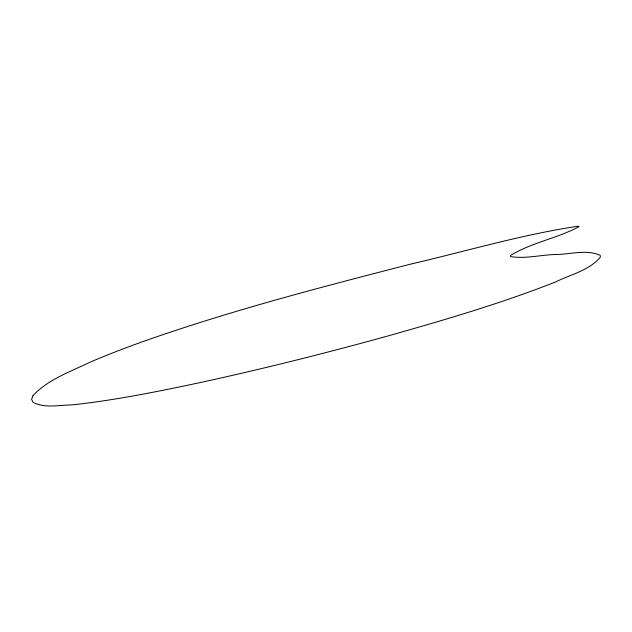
<?xml version="1.0" encoding="UTF-8"?>
<svg xmlns="http://www.w3.org/2000/svg" width="632" height="632" viewBox="0 0 632 632"><rect width="100%" height="100%" fill="white"/><g stroke="black" fill="none" stroke-linecap="round" stroke-linejoin="round"><path stroke-width="0.95" d="M33.077 395.45L31.6 399.274L33.006 402.331C44.714 408.43 58.713 405.12 71.321 404.914C91.932 402.884 112.393 399.598 132.791 396.027C190.169 385.583 247.009 372.406 303.573 358.265A409.228 44.287 -13.7 0 0 391.477 334.96C446.792 319.286 502.077 303.012 555.623 281.943C570.609 274.462 589.387 270.425 600.4 257.09L600.171 255.32C586.425 249.087 569.914 254.53 555.259 254.506C540.471 254.917 525.295 259.041 510.577 256.568L510.348 255.581C531.449 242.57 557.076 238.438 578.912 226.722L578.549 226.138C521.921 234.59 466.621 251.094 410.871 264.058C320.598 287.284 230.19 310.723 142.247 341.825A392.188 52.164 -13 0 0 90.289 362.112C70.555 371.64 48.474 379.208 33.077 395.45"/></g></svg>
